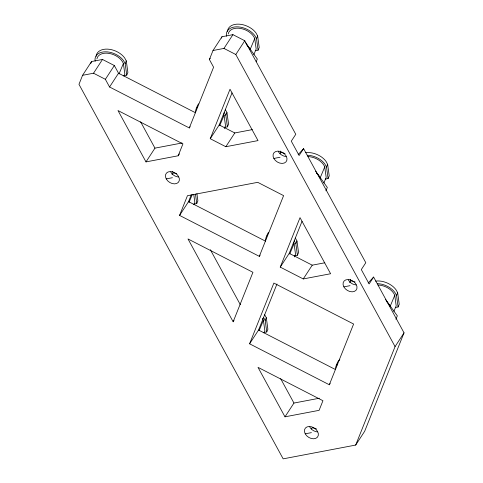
<?xml version="1.0" encoding="UTF-8"?>
<svg xmlns="http://www.w3.org/2000/svg" width="483" height="483" viewBox="0 0 483 483"><rect width="100%" height="100%" fill="white"/><g stroke="black" fill="none" stroke-linecap="round" stroke-linejoin="round"><path stroke-width="0.72" d="M195.591 112.811L118.534 73.229L114.344 65.537L102.499 59.457L91.547 61.54L82.575 75.306L78.971 84.326L283.165 458.85L355.687 445.06L364.659 431.295L404.03 332.835L373.619 277.055L368.185 282.978M90.713 63.617L91.547 61.54M82.575 75.306L93.527 73.223L105.372 79.303L109.563 86.994L189.306 127.953L213.589 67.215L209.399 59.524L213.009 50.504L221.981 36.738L232.933 34.655L244.778 40.741L295.783 134.292L291.297 141.175L299.122 155.526L303.608 148.643L365.794 262.704L361.308 269.586L369.133 283.938L373.619 277.055M221.425 38.127L221.981 36.738M178.179 155.78L182.924 143.904L117.991 110.547L145.993 161.896L178.179 155.78L179.398 153.902M179.573 215.4L187.452 195.7L257.735 182.333L283.599 195.621L259.311 256.358L179.573 215.4L188.545 201.634L191.262 194.842M210.238 138.712L230.017 89.246L258.019 140.601L225.833 146.717L210.238 138.712L219.21 124.946L232.027 92.899M233.156 321.775L252.935 272.309L188.002 238.952L233.156 321.775L233.971 320.519M249.584 343.805L273.873 283.068L353.61 324.027L329.321 384.77L249.584 343.805L258.556 330.04L276.982 283.962M280.249 267.117L300.028 217.652L330.607 273.74L303.264 278.939L280.249 267.117L289.22 253.352L302.038 221.305M355.687 445.06L395.064 346.601L404.03 332.835M119.029 73.923L123.388 63.508A14.194 9.032 22.7 0 0 109.206 53.42A14.194 9.032 22.7 0 0 96.914 58.944M123.896 75.668L126.745 75.131L125.157 63.593L126.286 60.9L124.65 57.924A16.102 10.246 22.7 0 0 107.703 49.139A16.102 10.246 22.7 0 0 96.147 56.378M123.962 76.103L124.837 74.02L123.388 63.508M126.745 75.131L127.874 72.438L126.286 60.9M250.079 49.646L254.728 38.537A14.194 9.032 22.7 0 0 240.552 28.449A14.194 9.032 22.7 0 0 228.254 33.973M219.705 125.64L224.064 115.226A14.194 9.032 22.7 0 0 223.46 113.922M255.235 50.697L258.085 50.16L256.497 38.622L257.626 35.929L255.996 32.953A16.102 10.246 22.7 0 0 239.043 24.168A16.102 10.246 22.7 0 0 227.493 31.407M189.04 202.329L192.234 194.691M224.571 127.385L227.421 126.848L225.833 115.31L226.962 112.617L225.326 109.641M253.853 54.603L256.177 49.049L254.728 38.537M224.347 128.514L225.513 125.737L224.064 115.226M258.085 50.16L259.214 47.461L257.626 35.929M193.973 204.508L194.842 202.425L193.786 194.715M227.421 126.848L228.55 124.155L226.962 112.617M193.906 204.08L196.756 203.536L197.879 200.843L196.889 193.635M256.183 61.739L257.312 59.047L245.575 42.782M320.09 178.052L324.739 166.943A14.194 9.032 22.7 0 0 307.949 156.589M289.715 254.046L294.075 243.631A14.194 9.032 22.7 0 0 293.471 242.327M325.246 179.108L328.096 178.565L326.508 167.027L327.637 164.335L326.007 161.358A16.102 10.246 22.7 0 0 305.588 152.713M259.045 330.734L263.41 320.32A14.194 9.032 22.7 0 0 262.42 318.363M294.582 255.797L297.431 255.253L295.844 243.716L296.973 241.023L295.336 238.047M263.911 332.485L266.761 331.942L265.179 320.41L266.302 317.711L264.672 314.735M323.858 183.009L326.188 177.454L324.739 166.943M294.358 256.92L295.518 254.143L294.075 243.631M328.096 178.565L329.225 175.872L327.637 164.335M263.984 332.914L264.853 330.831L263.41 320.32M297.431 255.253L298.554 252.561L296.973 241.023M266.761 331.942L267.89 329.249L266.302 317.711M325.91 190.815L327.323 187.452L315.586 171.187M390.101 306.457L394.75 295.348A14.194 9.032 22.7 0 0 377.96 284.994M395.257 307.514L398.107 306.971L396.519 295.433L397.648 292.74L396.012 289.764A16.102 10.246 22.7 0 0 375.599 281.118M393.868 311.414L396.193 305.86L394.75 295.348M398.107 306.971L399.236 304.278L397.648 292.74M395.921 319.227L397.334 315.858L385.597 299.599M93.527 73.223L102.499 59.457M105.372 79.303L114.344 65.537M109.563 86.994L118.534 73.229M209.399 59.524L210.214 58.274M145.993 161.896L154.958 148.136L182.025 142.986M213.009 50.504L223.961 48.421L232.933 34.655M395.064 346.601L235.807 54.507L244.778 40.741M189.306 127.953L190.121 126.703M172.051 174.665L173.276 172.787L172.558 171.465M225.833 146.717L234.804 132.952L252.355 129.613M280.068 153.594L280.883 152.338L280.164 151.022M259.311 256.358L260.126 255.109M303.264 278.939L312.235 265.173L324.799 262.782M349.674 282.627L350.893 280.75L350.175 279.428M284.982 416.823L319.1 410.339L322.946 400.715L258.013 367.358L284.982 416.823L293.954 403.057L319.36 398.227M329.321 384.77L330.137 383.514M311.45 428.964L312.266 427.709L316.443 428.904M298.174 154.572L303.608 148.643M166.23 178.891A7.571 5.446 33.1 0 0 178.354 182.363A7.571 5.446 33.1 0 0 172.648 171.894A7.571 5.446 33.1 0 0 166.23 178.891L172.413 177.714M273.837 158.448A7.571 5.446 33.1 0 0 285.96 161.914A7.571 5.446 33.1 0 0 280.255 151.451A7.571 5.446 33.1 0 0 273.837 158.448L280.019 157.271M343.848 286.854A7.571 5.446 33.1 0 0 355.971 290.325A7.571 5.446 33.1 0 0 350.266 279.856A7.571 5.446 33.1 0 0 343.848 286.854L350.03 285.676M305.22 433.819A7.571 5.446 33.1 0 0 317.343 437.284A7.571 5.446 33.1 0 0 311.638 426.821A7.571 5.446 33.1 0 0 305.22 433.819L311.402 432.641M280.883 152.338L285.061 153.534M173.276 172.787L176.754 173.783M350.893 280.75L355.071 281.945M223.961 48.421L235.807 54.507M219.21 124.946L234.804 132.952M188.545 201.634L265.602 241.216M289.22 253.352L312.235 265.173M258.556 330.04L335.613 369.628M256.497 38.622L254.867 35.645A16.102 10.246 22.7 0 0 236.477 26.837A16.102 10.246 22.7 0 0 226.527 36.231M326.508 167.027L324.878 164.051A16.102 10.246 22.7 0 0 307.442 155.248M396.519 295.433L394.889 292.463A16.102 10.246 22.7 0 0 377.452 283.66M224.203 112.334L225.833 115.31M294.213 240.739L295.844 243.716M125.157 63.593L123.527 60.617A16.102 10.246 22.7 0 0 105.131 51.808A16.102 10.246 22.7 0 0 95.187 61.208M263.543 317.434L265.179 320.41M140.601 121.801L154.958 148.136M210.34 249.705L240.323 304.695M280.647 378.654L293.954 403.057M195.464 194.166L196.756 203.536M265.698 239.894A16.102 10.246 22.7 0 1 267.594 234.937M266.912 235.819A16.102 10.246 22.7 0 1 268.723 232.245M386.466 301.428A14.194 9.032 22.7 0 1 389.823 305.811M246.445 44.611A14.194 9.032 22.7 0 1 249.808 48.994M195.687 111.482A16.102 10.246 22.7 0 1 197.583 106.532M196.901 107.407A16.102 10.246 22.7 0 1 198.712 103.839M317.47 431.899A7.571 5.446 33.1 0 1 309.706 426.936M178.481 176.977A7.571 5.446 33.1 0 1 170.716 172.008M356.098 284.934A7.571 5.446 33.1 0 1 348.334 279.971M286.087 156.528A7.571 5.446 33.1 0 1 278.323 151.565M316.456 173.017A14.194 9.032 22.7 0 1 319.812 177.4M335.703 368.3A16.102 10.246 22.7 0 1 337.605 363.343M336.832 365.607A16.102 10.246 22.7 0 1 339.815 359.72"/></g></svg>
